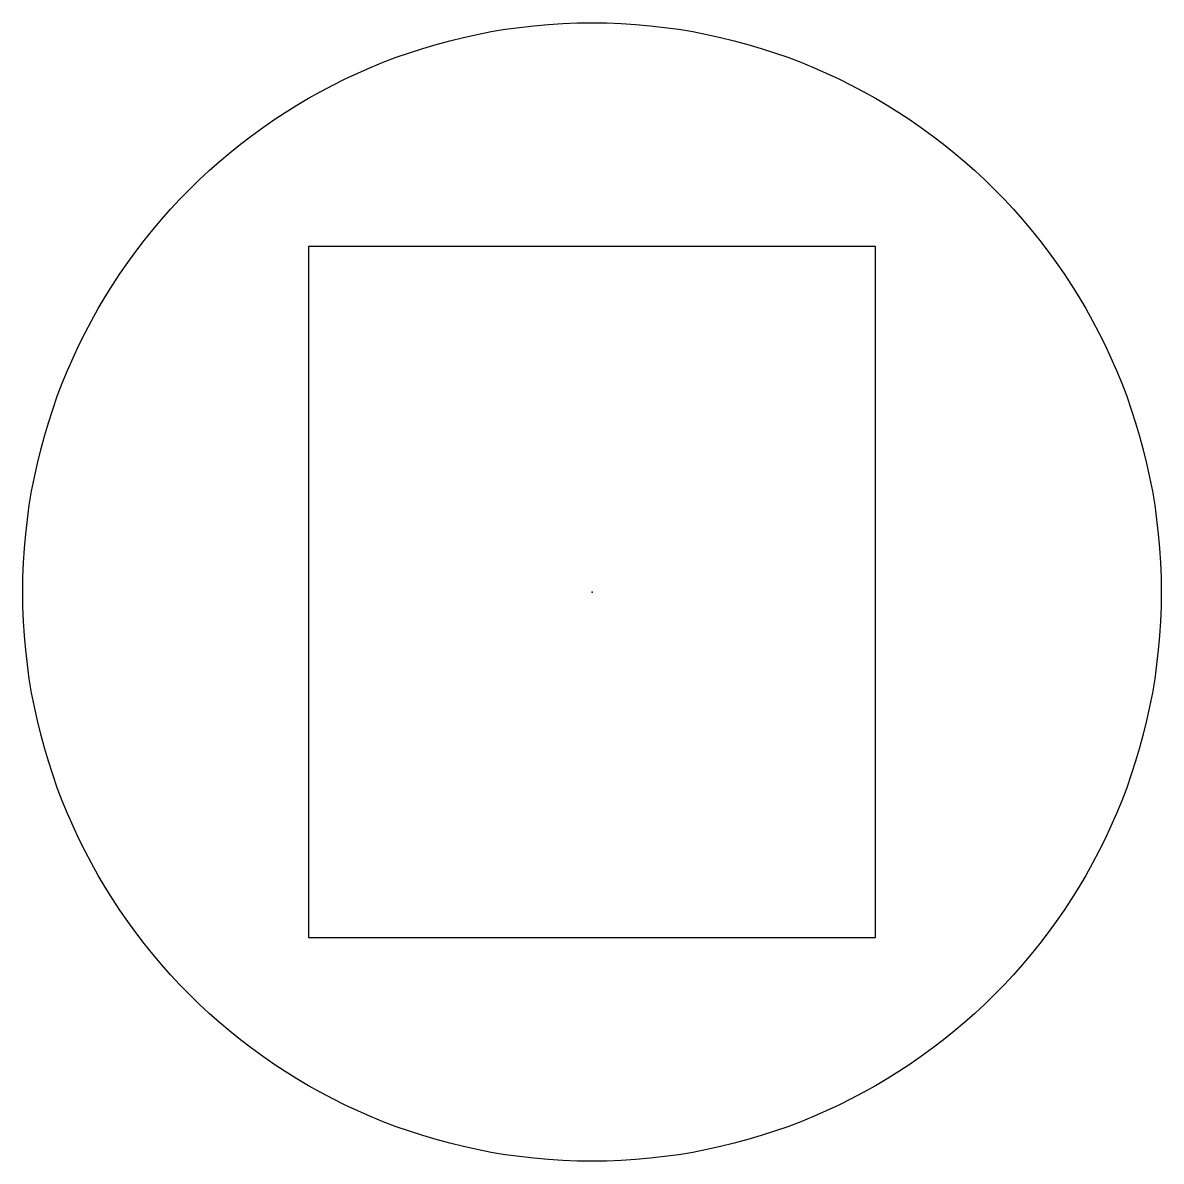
# Model space of a CAD drawing. Header units: millimetres. Extents: x -45 to 45, y -45 to 45.
import ezdxf

# ---------------------------------------------------------------- set-up
doc = ezdxf.new("R2010")
doc.units = ezdxf.units.MM
doc.layers.get('0').update_dxf_attribs({"linetype": 'CONTINUOUS'})

msp = doc.modelspace()

# ---------------------------------------------------------------- linework, layer by layer
msp.add_lwpolyline([(-22.4, -27.3), (22.4, -27.3), (22.4, 27.3), (-22.4, 27.3)], close=True)
msp.add_circle((0, 0), 45)
msp.add_point((0, 0))

doc.saveas('drawing.dxf')
